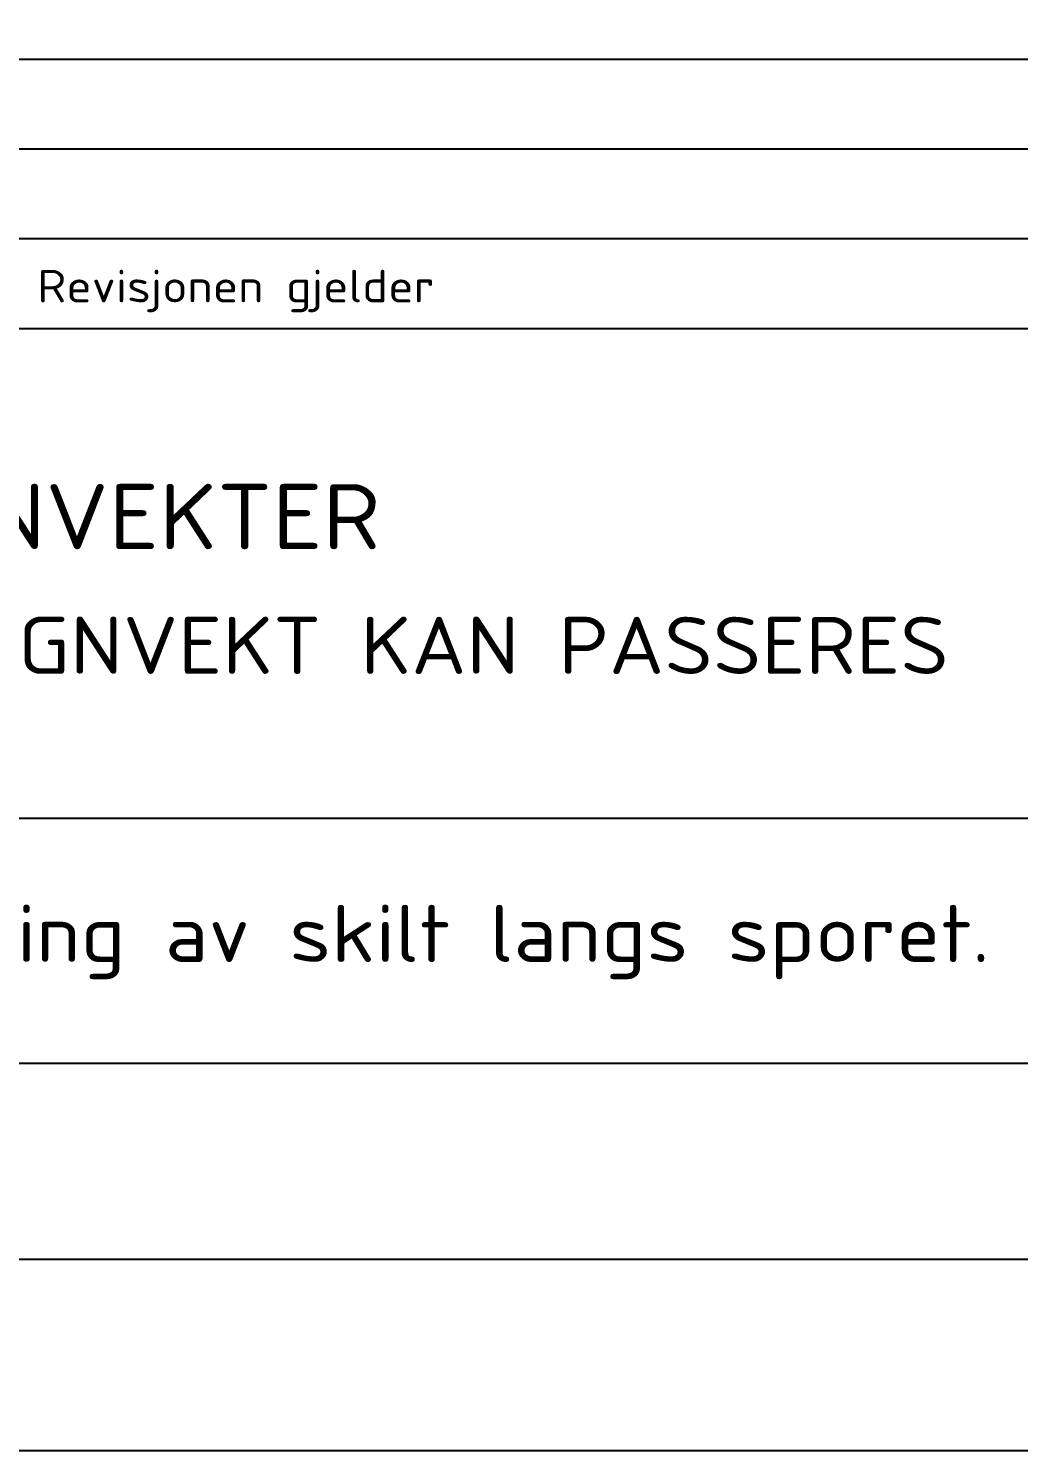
# Model space of a CAD drawing. Extents: x -3879 to -3273, y -20290 to -19696.
# Drawn here: x -3745.4 to -3642, y -20289.7 to -20141.2 of the extents above; entities that cross this region are included whole.
import ezdxf

# ---------------------------------------------------------------- set-up
doc = ezdxf.new("R2010")
doc.units = 0
doc.header["$LTSCALE"] = 100
doc.layers.get('0').update_dxf_attribs({"linetype": 'CONTINUOUS'})
for name, color, linetype in [('ATTRIB', 7, 'CONTINUOUS'), ('RAMME', 7, 'CONTINUOUS'), ('SKILT', 7, 'CONTINUOUS')]:
    doc.layers.add(name, color=color, linetype=linetype)
doc.styles.add('ISO', font='iso.shx')
doc.styles.add('ISO25', font='ISO3098', dxfattribs={"oblique": 0.9})
doc.styles.add('ISO35', font='ISO3098', dxfattribs={"oblique": 0.9})
doc.styles.add('ISO50', font='ISO3098', dxfattribs={"oblique": 0.9})

# ---------------------------------------------------------------- blocks, each defined once
blk = doc.blocks.new('A$C5A634891')
at = {"color": 2, "linetype": 'CONTINUOUS'}
for p, q in [((0, 62.431, 3000), (150.345, 62.431, 3000)), ((0, 57.76, 3000), (150.345, 57.76, 3000)), ((0, 53.088, 3000), (150.345, 53.088, 3000))]:
    blk.add_line(p, q, dxfattribs=at)
at = {"color": 5, "linetype": 'CONTINUOUS'}
for p, q in [((0, 48.416, 3000), (150.345, 48.416, 3000)), ((0, 0, 3000), (150.345, 0, 3000))]:
    blk.add_line(p, q, dxfattribs=at)
at = {"color": 7, "linetype": 'CONTINUOUS'}
for p, q in [((0, 22.934, 3000), (84.091, 22.934, 3000)), ((0, 10.193, 3000), (150.345, 10.193, 3000))]:
    blk.add_line(p, q, dxfattribs=at)
at = {"color": 2, "style": 'ISO25'}
blk.add_text('Revisjonen gjelder', height=1.69881, rotation=360, dxfattribs=at).set_placement((37.212, 49.768, 3000))
at = {"color": 2, "linetype": 'CONTINUOUS'}
blk.add_attdef('TITTEL_5', (0.938, 21.097, 3000), '', height=1.019, rotation=360, dxfattribs=at)
at = {"layer": 'ATTRIB', "style": 'ISO25', "oblique": 0.9}
for tag, p in [('REV_2', (1.449, 58.523, 3000)), ('REV_2', (15.994, 58.523, 3000)), ('DATO_REV_2', (85.053, 58.523, 3000)), ('TEGN_REV_2', (101.468, 58.523, 3000)), ('KONT_REV_2', (118.716, 58.94, 3000)), ('GODK_REV_2', (134.923, 58.939, 3000)), ('DATO_REV_1', (85.053, 54.369, 3000)), ('TEGN_REV_1', (101.468, 54.37, 3000)), ('KONT_REV_1', (118.716, 54.37, 3000)), ('GODK_REV_1', (134.923, 54.37, 3000)), ('REV_1', (1.449, 53.954, 3000)), ('REV_1', (15.994, 53.954, 3000))]:
    blk.add_attdef(tag, p, '', height=2.124, rotation=360, dxfattribs=at)
at = {"layer": 'ATTRIB', "color": 2, "style": 'ISO25'}
for tag, p in [('DATO', (121.661, 45.442, 3000)), ('TEGNET_AV', (121.661, 41.063, 3000)), ('KONTROLLERT_AV', (121.661, 36.928, 3000)), ('GODKJENT_AV', (121.664, 32.792, 3000))]:
    blk.add_attdef(tag, p, '', height=2.124, rotation=360, dxfattribs=at)
at = {"layer": 'ATTRIB', "style": 'ISO35'}
for tag, p, height in [('TITTEL_1', (2.903, 42.077, 3000), 3.398), ('TITTEL_2', (2.903, 36.926, 3000), 3.398), ('MÅLEST.', (85.887, 35.955, 3000), 2.973), ('TITTEL_3', (2.903, 30.44, 3000), 2.973), ('TITTEL_4', (2.903, 25.289, 3000), 2.973), ('TITTEL_6', (2.903, 15.451, 3000), 2.973), ('TITTEL_7', (2.903, 11.462, 3000), 2.378)]:
    blk.add_attdef(tag, p, '', height=height, rotation=360, dxfattribs=at)
at = {"layer": 'ATTRIB', "color": 4, "style": 'ISO50'}
for tag, p in [('ARKIV_BETEGNELSE', (98.055, 19.656, 3000)), ('ERSTATNING_FOR', (98.055, 15.521, 3000))]:
    blk.add_attdef(tag, p, '', height=1.529, rotation=360, dxfattribs=at)
at = {"layer": 'ATTRIB', "color": 5, "style": 'ISO'}
for tag, p in [('DOK._OG_TEGN.NR.', (88.078, 1.898, 3000)), ('REV_NR.', (135.435, 1.898, 3000))]:
    blk.add_attdef(tag, p, '', height=3.398, rotation=360, dxfattribs=at)

msp = doc.modelspace()

# ---------------------------------------------------------------- linework, layer by layer
at = {"layer": 'RAMME', "color": 4}
msp.add_lwpolyline([(-3878.57, -20289.74), (-3458.57, -20289.74), (-3458.57, -19695.74), (-3878.57, -19695.74)], close=True, dxfattribs=at)

# ---------------------------------------------------------------- block references
at = {"layer": 'SKILT'}
ref = msp.add_blockref('A$C5A634891', (-3828.57, -20269.74), dxfattribs=dict(at, xscale=2.2612, yscale=2.0072, zscale=2.2612))
ref.add_attrib('TITTEL_6', 'Regler for plassering av skilt langs sporet.', (-3822.01, -20238.72, 6783.6), dxfattribs={"layer": 'ATTRIB', "height": 5.9673, "rotation": 360, "style": 'ISO35', "width": 1.126544})
ref.add_attrib('TITTEL_2', 'SKIVE FOR VOGNVEKTER', (-3822.01, -20195.62, 6783.6), dxfattribs={"layer": 'ATTRIB', "height": 6.8197, "rotation": 360, "style": 'ISO35', "width": 1.126544})
ref.add_attrib('TITTEL_3', 'VEIESTILLING / VOGNVEKT KAN PASSERES', (-3822.01, -20208.64, 6783.6), dxfattribs={"layer": 'ATTRIB', "height": 5.9673, "rotation": 360, "style": 'ISO35', "width": 1.126544})

doc.saveas('drawing.dxf')
